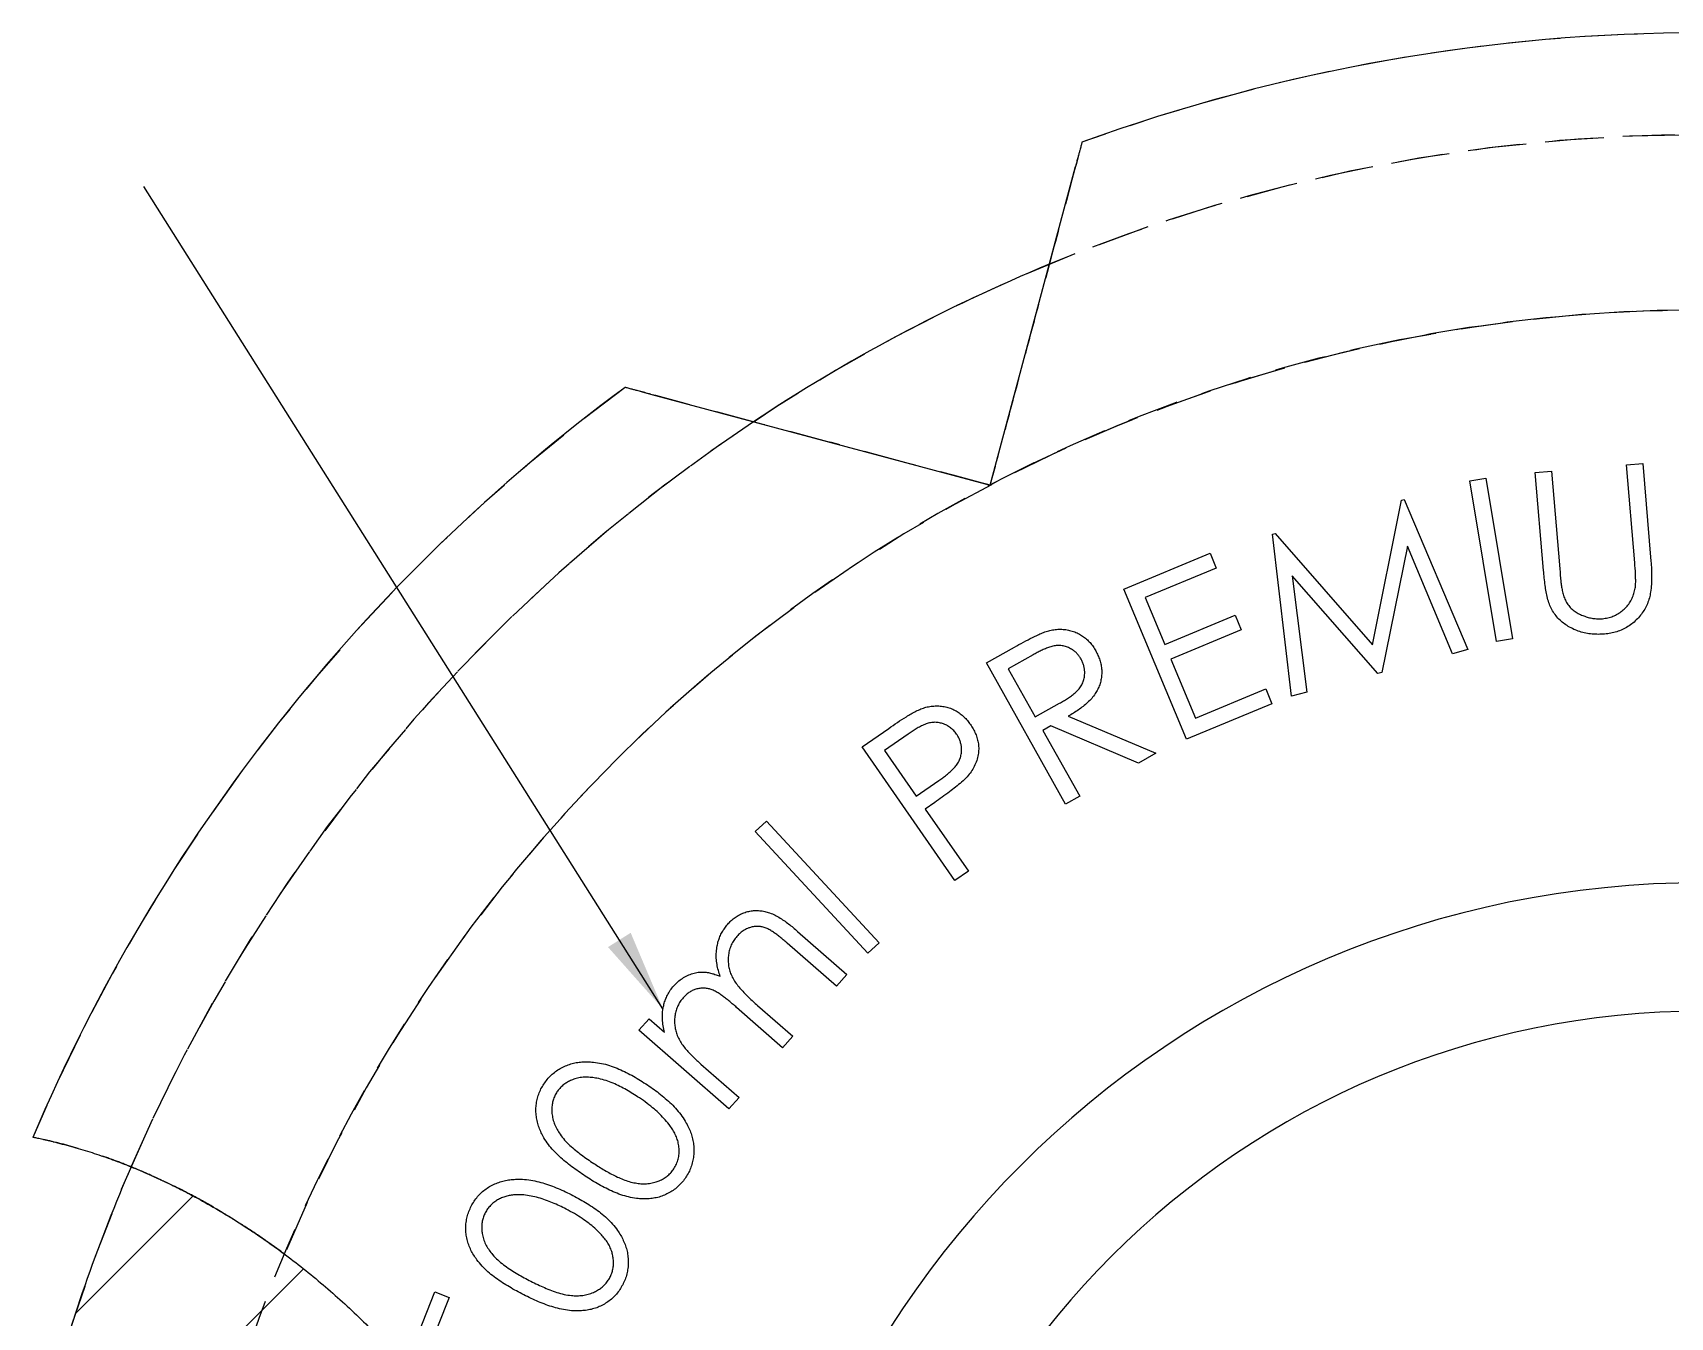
# Model space of a CAD drawing. Header units: millimetres. Extents: x 8 to 586, y 8 to 412.
# Drawn here: x 79.36 to 119.51, y 156.65 to 188.16 of the extents above; entities that cross this region are included whole.
import ezdxf

# ---------------------------------------------------------------- set-up
doc = ezdxf.new("R2010")
doc.units = ezdxf.units.MM
doc.linetypes.add('HIDDEN', pattern=[1.905, 1.27, -0.635])
for name, color, linetype in [('HATCH', 3, 'Continuous'), ('HIDDEN', 3, 'HIDDEN'), ('TEXT', 2, 'Continuous')]:
    doc.layers.add(name, color=color, linetype=linetype)
doc.layers.add('OUTLINE', color=7, linetype='Continuous', lineweight=25)
doc.dimstyles.new('SLDDIMSTYLE9', dxfattribs={"dimtxt": 0.18, "dimasz": 2, "dimexe": 0, "dimexo": 0.0625, "dimgap": 0, "dimtad": 0, "dimtih": 1, "dimtoh": 1, "dimdec": 0, "dimrnd": 1e-09, "dimzin": 0, "dimdsep": 46, "dimtxsty": 'Standard', "dimsah": 1, "dimcen": 0.09, "dimadec": 0, "dimazin": 0, "dimtfac": 2, "dimtdec": 0, "dimtofl": 0, "dimtmove": 0, "dimatfit": 3, "dimfxl": 0, "dimfrac": 2, "dimtolj": 1, "dimtzin": 0, "dimarcsym": 0})

msp = doc.modelspace()

# ---------------------------------------------------------------- hatches: boundary and pattern name
at = {"layer": 'HATCH'}
h = msp.add_hatch(dxfattribs=at)
h.set_pattern_fill('ANSI31', color=256, style=0)
edge = h.paths.add_edge_path(flags=0)
edge.add_arc((120.31357, 143.65845), 42, 156.599726, 164.641114)
edge.add_line((79.81357, 154.78275), (79.81357, 152.35845))
edge.add_line((79.81357, 152.35845), (85.31357, 152.35845))
edge.add_line((85.31357, 152.35845), (85.31357, 143.65845))
edge.add_line((85.31357, 143.65845), (93.17498, 143.65845))
edge.add_spline(control_points=[(93.17498, 143.65845), (93.01116, 147.43944), (90.53622, 154.61394), (84.54367, 159.21886), (81.76795, 160.33884)], knot_values=[0.68628077, 0.68628077, 0.68628077, 0.68628077, 0.80931484, 0.91000403, 0.91000403, 0.91000403, 0.91000403], weights=[1, 1, 1, 1, 1], degree=3, periodic=0)

# ---------------------------------------------------------------- linework, layer by layer
at = {"layer": 'HIDDEN'}
for radius, start, end in [(44.5, 69.988679, 110.011321), (42, 15.358886, 164.641114), (42, 67.562954, 112.437046), (37.7, 0, 180), (37.7, 13.342364, 157.314402), (37.7, 62.372887, 117.627113), (44.5, 126.439299, 156.979404), (42, 123.666014, 156.599726)]:
    msp.add_arc((120.31357, 143.65845), radius, start, end, dxfattribs=at)
for points, knots in [([(105.0063, 185.17652), (104.82638, 184.50505), (104.46654, 183.16213), (103.98441, 181.36275), (103.56104, 179.78275), (103.19705, 178.42431), (102.95335, 177.5148), (102.8315, 177.06005)], [0, 0, 0, 0, 0.24995652, 0.4999121, 0.66660759, 0.83330499, 1, 1, 1, 1]), ([(102.8315, 177.06005), (102.34684, 177.18992), (101.3775, 177.44965), (99.93094, 177.83725), (98.48899, 178.22363), (97.05189, 178.60869), (95.61885, 178.99268), (94.66711, 179.2477), (94.19124, 179.3752)], [0, 0, 0, 0, 0.16660935, 0.33322306, 0.49983398, 0.66655471, 0.83327828, 1, 1, 1, 1]), ([(85.53022, 158.19836), (85.3843, 158.30532), (85.09241, 158.51926), (84.64379, 158.82296), (84.18746, 159.11352), (83.72279, 159.38931), (83.25008, 159.65021), (82.76931, 159.89545), (82.28074, 160.12421), (81.81027, 160.32471), (81.35928, 160.49924), (80.92898, 160.65016), (80.49339, 160.78631), (80.05327, 160.90837), (79.75595, 160.97591), (79.60733, 161.00968)], [0, 0, 0, 0, 0.08177453, 0.16357727, 0.24537824, 0.32715044, 0.40895449, 0.49079335, 0.5726271, 0.65442495, 0.72351489, 0.79265299, 0.86179925, 0.9309224, 1, 1, 1, 1]), ([(82.22844, 160.144), (82.39017, 160.07045), (82.71523, 159.92261), (83.1952, 159.67895), (83.67185, 159.41852), (84.14379, 159.14036), (84.61168, 158.84416), (85.07554, 158.53138), (85.37835, 158.3096), (85.53022, 158.19836)], [0, 0, 0, 0, 0.13878181, 0.27893976, 0.42039091, 0.56304534, 0.70680857, 0.85294342, 1, 1, 1, 1])]:
    msp.add_open_spline(points, degree=3, knots=knots, dxfattribs=at)
at = {"layer": 'OUTLINE'}
for p, q in [((102.8315, 177.06005), (104.92696, 184.88044)), ((94.50175, 179.292), (102.8315, 177.06005)), ((118.43747, 177.55969), (118.83491, 177.59334)), ((118.6394, 175.15825), (118.43747, 177.55969)), ((118.83491, 177.59334), (119.03683, 175.1919)), ((114.59384, 177.16295), (114.98807, 177.22866)), ((115.24608, 173.22144), (114.59384, 177.16295)), ((114.98807, 177.22866), (115.64031, 173.28715)), ((116.2011, 177.37219), (116.59853, 177.40585)), ((116.40302, 174.97075), (116.2011, 177.37219)), ((116.59853, 177.40585), (116.80046, 175.0044)), ((112.2094, 173.14268), (112.92013, 176.69396)), ((112.92013, 176.69396), (112.98263, 176.70999)), ((112.98263, 176.70999), (114.54514, 173.02489)), ((109.75828, 175.85823), (109.82078, 175.87425)), ((109.82078, 175.87425), (112.2094, 173.14268)), ((110.22703, 171.88307), (109.75828, 175.85823)), ((113.06757, 175.56496), (112.43776, 172.4672)), ((114.16693, 172.92473), (113.06757, 175.56496)), ((106.11541, 174.51055), (108.22598, 175.38956)), ((108.22598, 175.38956), (108.37742, 175.02658)), ((108.37742, 175.02658), (106.63463, 174.30061)), ((110.23905, 174.8398), (110.59722, 171.98082)), ((112.34161, 172.44236), (110.23905, 174.8398)), ((107.64906, 170.82706), (106.11541, 174.51055)), ((106.63463, 174.30061), (107.1146, 173.14837)), ((107.1146, 173.14837), (108.84217, 173.86792)), ((108.84217, 173.86792), (108.99201, 173.50735)), ((108.99201, 173.50735), (107.26444, 172.78779)), ((102.74073, 172.7007), (103.43063, 173.08772)), ((115.64031, 173.28715), (115.24608, 173.22144)), ((104.68384, 169.23836), (102.74073, 172.7007)), ((103.88656, 172.89862), (103.27679, 172.55647)), ((107.26444, 172.78779), (107.8654, 171.34308)), ((114.54514, 173.02489), (114.16693, 172.92473)), ((103.27679, 172.55647), (103.93784, 171.37939)), ((112.43776, 172.4672), (112.34161, 172.44236)), ((107.8654, 171.34308), (109.59297, 172.06264)), ((109.59297, 172.06264), (109.74441, 171.69965)), ((110.59722, 171.98082), (110.22703, 171.88307)), ((103.93784, 171.37939), (104.5356, 171.70871)), ((109.74441, 171.69965), (107.64906, 170.82706)), ((99.69252, 170.63981), (100.34557, 171.09414)), ((104.32406, 171.15343), (104.12615, 171.04285)), ((106.4707, 170.24157), (104.32406, 171.15343)), ((104.75034, 171.39301), (106.89938, 170.48195)), ((100.82073, 170.95231), (100.2414, 170.54927)), ((104.12615, 171.04285), (105.02999, 169.43307)), ((101.97137, 167.36177), (99.69252, 170.63981)), ((100.2414, 170.54927), (101.01624, 169.43468)), ((106.89938, 170.48195), (106.4707, 170.24157)), ((101.01624, 169.43468), (101.57553, 169.81369)), ((101.47377, 169.27603), (101.2398, 169.11337)), ((101.2398, 169.11337), (102.29909, 167.58933)), ((105.02999, 169.43307), (104.68384, 169.23836)), ((97.07365, 168.56074), (97.3509, 168.81796)), ((97.3509, 168.81796), (100.11372, 165.83478)), ((99.83647, 165.57757), (97.07365, 168.56074)), ((102.29909, 167.58933), (101.97137, 167.36177)), ((98.11344, 166.11399), (99.31857, 165.05871)), ((100.11372, 165.83478), (99.83647, 165.57757)), ((99.06456, 164.76864), (97.85943, 165.82393)), ((99.31857, 165.05871), (99.06456, 164.76864)), ((97.74485, 163.26143), (96.61504, 164.25021)), ((97.12786, 164.29989), (97.99165, 163.54348)), ((94.22242, 163.69012), (94.46921, 163.97217)), ((94.46921, 163.97217), (94.85062, 163.63803)), ((96.42915, 161.75823), (94.22242, 163.69012)), ((97.99165, 163.54348), (97.74485, 163.26143)), ((95.74084, 162.85919), (96.67594, 162.04028)), ((96.67594, 162.04028), (96.42915, 161.75823)), ((88.5857, 155.67605), (89.2171, 157.2714)), ((89.56807, 157.13278), (89.04884, 155.82028)), ((89.2171, 157.2714), (89.56807, 157.13278))]:
    msp.add_line(p, q, dxfattribs=at)
for radius, start, end in [(44.5, 69.988679, 110.011321), (42, 112.437046, 123.666014), (44.5, 126.439299, 156.979404), (23.65, 0, 180), (20.5, 0, 180), (42, 156.599726, 164.641114)]:
    msp.add_arc((120.31357, 143.65845), radius, start, end, dxfattribs=at)
for points, knots in [([(105.08541, 185.47176), (105.08509, 185.47058), (105.08444, 185.46816), (105.0793, 185.44897), (105.07134, 185.41926), (105.06057, 185.37906), (105.04715, 185.32898), (105.03069, 185.26756), (105.01136, 185.1954), (104.98835, 185.10951), (104.96258, 185.01335), (104.94147, 184.93457), (104.92951, 184.88995), (104.92696, 184.88044)], [0, 0, 0, 0, 0.0822222, 0.16705535, 0.24934129, 0.33375583, 0.42164378, 0.51140295, 0.61449902, 0.71975551, 0.84162819, 0.96625579, 1, 1, 1, 1]), ([(94.50175, 179.292), (94.48811, 179.29566), (94.43069, 179.31104), (94.35092, 179.33242), (94.26492, 179.35546), (94.1918, 179.37506), (94.11256, 179.39628), (94.03792, 179.41629), (93.9776, 179.43245), (93.93232, 179.44458), (93.89941, 179.4534), (93.88379, 179.45758), (93.88236, 179.45797), (93.88186, 179.4581)], [0, 0, 0, 0, 0.04710637, 0.19828013, 0.27630889, 0.3543294, 0.46730124, 0.58316735, 0.67340319, 0.76600872, 0.85637941, 0.95035554, 1, 1, 1, 1]), ([(119.03683, 175.1919), (119.04143, 175.12916), (119.05062, 175.00367), (119.05538, 174.81493), (119.04979, 174.62615), (119.03122, 174.45175), (119.0012, 174.29254), (118.9538, 174.1516), (118.88833, 174.01811), (118.80402, 173.89448), (118.70643, 173.77992), (118.59643, 173.67555), (118.47357, 173.58662), (118.34041, 173.51387), (118.19824, 173.46111), (118.05112, 173.42406), (117.95078, 173.41298), (117.90062, 173.40745)], [0, 0, 0, 0, 0.07841236, 0.15683665, 0.23525832, 0.3136715, 0.37527023, 0.43684169, 0.49843164, 0.56002504, 0.62287741, 0.6857447, 0.74858158, 0.81142682, 0.87427371, 0.93714883, 1, 1, 1, 1]), ([(118.65142, 174.53245), (118.65573, 174.57125), (118.66437, 174.64886), (118.66205, 174.76605), (118.65685, 174.93591), (118.6466, 175.06653), (118.6394, 175.15825)], [0, 0, 0, 0, 0.18659639, 0.37327028, 0.55995416, 1, 1, 1, 1]), ([(116.54645, 174.13822), (116.52942, 174.18814), (116.49534, 174.28801), (116.46558, 174.44365), (116.43143, 174.67074), (116.41474, 174.847), (116.40302, 174.97075)], [0, 0, 0, 0, 0.186591215, 0.373267405, 0.559963664, 1, 1, 1, 1]), ([(116.80046, 175.0044), (116.80917, 174.90477), (116.8213, 174.76601), (116.84111, 174.58847), (116.85461, 174.51105), (116.86135, 174.47235)], [0, 0, 0, 0, 0.56004724, 0.78004888, 1, 1, 1, 1]), ([(116.86135, 174.47235), (116.87116, 174.43236), (116.89078, 174.35238), (116.93626, 174.23708), (116.99903, 174.13029), (117.07816, 174.03467), (117.17498, 173.95695), (117.28066, 173.89706), (117.39035, 173.85121), (117.50105, 173.81464), (117.61515, 173.79065), (117.73135, 173.77868), (117.80894, 173.78279), (117.84773, 173.78485)], [0, 0, 0, 0, 0.09334355, 0.18666976, 0.27999172, 0.37329408, 0.46659157, 0.55992519, 0.64794308, 0.73596016, 0.82397226, 0.91198954, 1, 1, 1, 1]), ([(117.84773, 173.78485), (117.89161, 173.79046), (117.9794, 173.80169), (118.10639, 173.84229), (118.22549, 173.9012), (118.33618, 173.97498), (118.43252, 174.0656), (118.51465, 174.16827), (118.57742, 174.28291), (118.62402, 174.40501), (118.64229, 174.48997), (118.65142, 174.53245)], [0, 0, 0, 0, 0.11196832, 0.22403556, 0.33600344, 0.44799973, 0.55997764, 0.66998014, 0.7799334, 0.88999318, 1, 1, 1, 1]), ([(117.90062, 173.40745), (117.84929, 173.40417), (117.74663, 173.39763), (117.59235, 173.40573), (117.43935, 173.42639), (117.28959, 173.46468), (117.14563, 173.52076), (117.01144, 173.59125), (116.88919, 173.67576), (116.77991, 173.77224), (116.68518, 173.88297), (116.60497, 174.00495), (116.56595, 174.0938), (116.54645, 174.13822)], [0, 0, 0, 0, 0.093345463, 0.186700604, 0.280038897, 0.373378698, 0.466704572, 0.560032018, 0.648034223, 0.736034686, 0.824010221, 0.912020376, 1, 1, 1, 1]), ([(103.43063, 173.08772), (103.504, 173.12844), (103.65073, 173.20986), (103.83844, 173.30808), (103.99355, 173.3819), (104.11327, 173.43749), (104.19664, 173.46553), (104.23833, 173.47955)], [0, 0, 0, 0, 0.28001317, 0.56002097, 0.70669613, 0.8533688, 1, 1, 1, 1]), ([(104.23833, 173.47955), (104.28013, 173.49064), (104.36375, 173.51282), (104.49307, 173.52663), (104.62299, 173.52641), (104.75157, 173.50743), (104.87709, 173.47392), (104.99446, 173.42409), (105.10268, 173.36151), (105.19877, 173.28535), (105.28443, 173.19789), (105.36037, 173.10168), (105.40187, 173.03148), (105.42262, 172.99637)], [0, 0, 0, 0, 0.0933174, 0.18667555, 0.28002441, 0.37332614, 0.46664781, 0.55997573, 0.64798387, 0.7359651, 0.82396919, 0.91198596, 1, 1, 1, 1]), ([(105.06204, 172.79445), (105.04739, 172.81841), (105.01808, 172.8663), (104.96403, 172.93125), (104.90164, 172.98805), (104.82488, 173.04186), (104.73243, 173.08791), (104.62449, 173.12074), (104.5122, 173.13121), (104.39975, 173.122), (104.29161, 173.09062), (104.18712, 173.04983), (104.08483, 173.00365), (103.9848, 172.95281), (103.91931, 172.91668), (103.88656, 172.89862)], [0, 0, 0, 0, 0.06253306, 0.12502597, 0.18757101, 0.25008494, 0.33340971, 0.41673097, 0.50003951, 0.58332337, 0.66662166, 0.74996057, 0.83330169, 0.91665203, 1, 1, 1, 1]), ([(104.5356, 171.70871), (104.56879, 171.72768), (104.63516, 171.76563), (104.7326, 171.82616), (104.82664, 171.89189), (104.91652, 171.96317), (104.99913, 172.04319), (105.06707, 172.13625), (105.11771, 172.2398), (105.14765, 172.35117), (105.15558, 172.45659), (105.14766, 172.55206), (105.13026, 172.63652), (105.10152, 172.71795), (105.0752, 172.76895), (105.06204, 172.79445)], [0, 0, 0, 0, 0.08334737, 0.16669433, 0.25003323, 0.33337632, 0.41666783, 0.49997848, 0.58329054, 0.66660706, 0.74991143, 0.81243679, 0.87497349, 0.93746969, 1, 1, 1, 1]), ([(105.42262, 172.99637), (105.44178, 172.95972), (105.48009, 172.88643), (105.52499, 172.77045), (105.5549, 172.64981), (105.57081, 172.52653), (105.57086, 172.40285), (105.55366, 172.2812), (105.52245, 172.16308), (105.47385, 172.05098), (105.40959, 171.93824), (105.32595, 171.82889), (105.22461, 171.72495), (105.11397, 171.63108), (104.99705, 171.54526), (104.87578, 171.4657), (104.79216, 171.41724), (104.75034, 171.39301)], [0, 0, 0, 0, 0.06274167, 0.12543633, 0.18818777, 0.25091923, 0.3136406, 0.37525882, 0.43687994, 0.49846522, 0.56012298, 0.63340698, 0.70669379, 0.78002268, 0.85334712, 0.92667318, 1, 1, 1, 1]), ([(100.34557, 171.09414), (100.41682, 171.14319), (100.55933, 171.24128), (100.74303, 171.3594), (100.89488, 171.4505), (101.01312, 171.5179), (101.0964, 171.55377), (101.13803, 171.5717)], [0, 0, 0, 0, 0.28001565, 0.56002197, 0.70670063, 0.85337, 1, 1, 1, 1]), ([(101.13803, 171.5717), (101.17846, 171.5859), (101.2593, 171.61429), (101.38586, 171.63873), (101.51422, 171.64728), (101.6428, 171.64039), (101.76923, 171.61627), (101.8896, 171.57795), (102.00086, 171.52344), (102.10191, 171.45617), (102.19352, 171.37667), (102.27696, 171.2885), (102.3243, 171.22303), (102.34797, 171.19029)], [0, 0, 0, 0, 0.09333441, 0.18666962, 0.2800173, 0.37332355, 0.46666155, 0.55998589, 0.64795087, 0.73596277, 0.82396601, 0.9119879, 1, 1, 1, 1]), ([(102.00903, 170.95472), (101.98716, 170.9836), (101.94341, 171.04139), (101.86104, 171.11304), (101.7692, 171.17149), (101.66858, 171.21335), (101.56265, 171.23874), (101.4538, 171.24539), (101.34197, 171.23087), (101.23194, 171.19347), (101.12451, 171.14144), (101.02026, 171.08329), (100.91956, 171.01918), (100.85367, 170.9746), (100.82073, 170.95231)], [0, 0, 0, 0, 0.08000214, 0.16003424, 0.24001092, 0.32003782, 0.40002679, 0.48003212, 0.56001968, 0.64795101, 0.73592862, 0.82394512, 0.91197695, 1, 1, 1, 1]), ([(102.34797, 171.19029), (102.37189, 171.15394), (102.41973, 171.08122), (102.47767, 170.96392), (102.52136, 170.84066), (102.54788, 170.71252), (102.55584, 170.58183), (102.54239, 170.44386), (102.50772, 170.30148), (102.44772, 170.15941), (102.36841, 170.02693), (102.30243, 169.94834), (102.26944, 169.90904)], [0, 0, 0, 0, 0.09334991, 0.18673802, 0.28008322, 0.3733862, 0.46672774, 0.56005249, 0.66998879, 0.77997994, 0.88998587, 1, 1, 1, 1]), ([(101.57553, 169.81369), (101.60712, 169.83598), (101.6703, 169.88057), (101.76247, 169.95106), (101.8511, 170.02594), (101.93585, 170.1052), (102.01226, 170.1929), (102.07297, 170.29235), (102.11508, 170.40114), (102.13464, 170.51612), (102.13391, 170.623), (102.11755, 170.71854), (102.09253, 170.80208), (102.05634, 170.8816), (102.0248, 170.93034), (102.00903, 170.95472)], [0, 0, 0, 0, 0.0833487, 0.16669232, 0.25003935, 0.33338974, 0.41668701, 0.49996776, 0.5832847, 0.66661142, 0.74991115, 0.81243504, 0.87497566, 0.93746595, 1, 1, 1, 1]), ([(102.26944, 169.90904), (102.22483, 169.86402), (102.13558, 169.77396), (101.98834, 169.6534), (101.76954, 169.48505), (101.59577, 169.36225), (101.47377, 169.27603)], [0, 0, 0, 0, 0.18660881, 0.37328593, 0.55997523, 1, 1, 1, 1]), ([(96.2152, 165.01223), (96.19913, 165.06028), (96.16699, 165.15634), (96.13291, 165.30473), (96.11612, 165.45604), (96.11701, 165.60833), (96.1353, 165.74858), (96.16628, 165.87529), (96.20656, 165.98791), (96.25819, 166.09582), (96.32293, 166.19652), (96.3729, 166.25848), (96.3979, 166.28947)], [0, 0, 0, 0, 0.112006041, 0.223959841, 0.335983836, 0.447961269, 0.559961799, 0.647970226, 0.735970367, 0.824036565, 0.911968219, 1, 1, 1, 1]), ([(96.3979, 166.28947), (96.42593, 166.31951), (96.48198, 166.37955), (96.57729, 166.45825), (96.68274, 166.52255), (96.79555, 166.57278), (96.91332, 166.60753), (97.03409, 166.62542), (97.15542, 166.62629), (97.27573, 166.61126), (97.40096, 166.58072), (97.52797, 166.52994), (97.65387, 166.45985), (97.77533, 166.38246), (97.89131, 166.2971), (98.00482, 166.2085), (98.07723, 166.14549), (98.11344, 166.11399)], [0, 0, 0, 0, 0.06273771, 0.12544072, 0.18818415, 0.25091221, 0.31364089, 0.37525125, 0.43686024, 0.49847057, 0.56009094, 0.63337867, 0.70669276, 0.78001751, 0.85334028, 0.92667195, 1, 1, 1, 1]), ([(97.85943, 165.82393), (97.83367, 165.84642), (97.78216, 165.89142), (97.70233, 165.95588), (97.62203, 166.01972), (97.53948, 166.08071), (97.45379, 166.13706), (97.36448, 166.18816), (97.27075, 166.2197), (97.17787, 166.23614), (97.08767, 166.23718), (96.99855, 166.22422), (96.90227, 166.19713), (96.80264, 166.14958), (96.70569, 166.07817), (96.6506, 166.02032), (96.62306, 165.9914)], [0, 0, 0, 0, 0.0714396, 0.14287599, 0.21431514, 0.28575538, 0.35717287, 0.42859252, 0.49997843, 0.56251854, 0.62500197, 0.68752677, 0.75004993, 0.83333897, 0.91666557, 1, 1, 1, 1]), ([(96.62306, 165.9914), (96.59696, 165.95885), (96.54478, 165.89378), (96.48425, 165.78369), (96.44134, 165.66588), (96.41636, 165.54302), (96.40711, 165.41808), (96.41436, 165.29295), (96.4387, 165.16997), (96.4814, 165.04589), (96.54293, 164.92303), (96.62654, 164.80689), (96.71771, 164.69699), (96.81486, 164.59225), (96.91662, 164.49205), (97.02094, 164.39453), (97.09222, 164.33144), (97.12786, 164.29989)], [0, 0, 0, 0, 0.06251209, 0.12499989, 0.1875201, 0.25001516, 0.31253786, 0.37503742, 0.43754817, 0.50005621, 0.57147243, 0.64287453, 0.71429045, 0.78571849, 0.857145, 0.92857228, 1, 1, 1, 1]), ([(95.07498, 164.77826), (95.10711, 164.81248), (95.17136, 164.88091), (95.28517, 164.96458), (95.40789, 165.03372), (95.53952, 165.08457), (95.66756, 165.11235), (95.7883, 165.12023), (95.89849, 165.10825), (96.00678, 165.08572), (96.11227, 165.05238), (96.18089, 165.02561), (96.2152, 165.01223)], [0, 0, 0, 0, 0.11199902, 0.22397815, 0.33597825, 0.44795608, 0.55991875, 0.64790956, 0.73593529, 0.82394548, 0.91197284, 1, 1, 1, 1]), ([(94.80895, 164.21255), (94.81708, 164.25111), (94.83332, 164.32817), (94.8691, 164.44106), (94.92016, 164.55549), (94.98707, 164.67012), (95.04567, 164.7422), (95.07498, 164.77826)], [0, 0, 0, 0, 0.18675675, 0.37322021, 0.56011481, 0.77997734, 1, 1, 1, 1]), ([(96.61504, 164.25021), (96.58757, 164.27403), (96.53261, 164.32166), (96.44886, 164.39155), (96.36424, 164.4604), (96.27717, 164.52614), (96.18813, 164.58918), (96.09528, 164.64654), (95.99979, 164.69031), (95.90232, 164.71445), (95.80695, 164.72382), (95.71132, 164.71752), (95.61771, 164.69694), (95.52858, 164.66178), (95.44531, 164.61444), (95.37042, 164.55455), (95.32678, 164.50818), (95.30495, 164.48499)], [0, 0, 0, 0, 0.07143141, 0.14286113, 0.21429328, 0.28572238, 0.35715413, 0.4285547, 0.49992636, 0.56247041, 0.62494566, 0.68746818, 0.74995846, 0.81247686, 0.87498746, 0.93748361, 1, 1, 1, 1]), ([(95.30495, 164.48499), (95.28002, 164.45414), (95.23018, 164.39248), (95.17276, 164.28777), (95.13119, 164.17616), (95.10541, 164.05986), (95.09369, 163.94141), (95.09637, 163.82233), (95.11498, 163.70467), (95.15003, 163.58497), (95.20242, 163.46547), (95.27358, 163.34954), (95.35643, 163.24187), (95.44659, 163.14038), (95.54047, 163.04231), (95.63983, 162.94981), (95.70717, 162.88939), (95.74084, 162.85919)], [0, 0, 0, 0, 0.062514069, 0.124996562, 0.187524217, 0.250014943, 0.312543694, 0.375044385, 0.437554492, 0.500070022, 0.571494626, 0.642890292, 0.714301132, 0.785725933, 0.857149829, 0.928574735, 1, 1, 1, 1]), ([(94.85062, 163.63803), (94.83889, 163.69086), (94.81543, 163.79652), (94.79702, 163.94634), (94.79395, 164.08579), (94.80395, 164.1703), (94.80895, 164.21255)], [0, 0, 0, 0, 0.28000048, 0.55999483, 0.78000164, 1, 1, 1, 1]), ([(91.89022, 162.36987), (91.91688, 162.40828), (91.97018, 162.48509), (92.0675, 162.58647), (92.17405, 162.67769), (92.29159, 162.75459), (92.41737, 162.81681), (92.54922, 162.86493), (92.68586, 162.89712), (92.82513, 162.91396), (92.96539, 162.91756), (93.12517, 162.90575), (93.30364, 162.87962), (93.49747, 162.82837), (93.68533, 162.75882), (93.86768, 162.67613), (94.04559, 162.58435), (94.21876, 162.48387), (94.33093, 162.4116), (94.38702, 162.37547)], [0, 0, 0, 0, 0.05000366, 0.09998904, 0.1499777, 0.19997441, 0.24996979, 0.2999643, 0.34995947, 0.39995755, 0.44995816, 0.49996648, 0.57138535, 0.64280956, 0.714239, 0.78568199, 0.85711493, 0.9285587, 1, 1, 1, 1]), ([(92.90064, 160.11265), (92.84546, 160.14933), (92.73511, 160.22269), (92.57492, 160.34038), (92.41809, 160.46256), (92.26896, 160.59404), (92.1269, 160.73324), (91.99912, 160.8859), (91.89995, 161.03515), (91.82475, 161.17539), (91.77048, 161.30368), (91.72882, 161.43668), (91.70332, 161.5737), (91.69287, 161.71271), (91.7002, 161.85189), (91.72207, 161.98959), (91.76259, 162.12294), (91.81684, 162.25151), (91.86576, 162.33041), (91.89022, 162.36987)], [0, 0, 0, 0, 0.07144228, 0.14288591, 0.21432544, 0.28576471, 0.3571998, 0.42862271, 0.50004574, 0.55004426, 0.60004667, 0.65005396, 0.70003916, 0.75003879, 0.80002629, 0.85002768, 0.90000841, 0.95000668, 1, 1, 1, 1]), ([(94.1891, 162.05897), (94.13764, 162.09204), (94.03471, 162.15819), (93.87555, 162.24965), (93.71237, 162.33373), (93.54449, 162.40801), (93.37161, 162.47027), (93.20781, 162.50963), (93.05653, 162.5331), (92.91884, 162.53897), (92.7811, 162.53021), (92.65568, 162.4998), (92.54447, 162.45616), (92.44699, 162.40424), (92.35695, 162.34035), (92.27693, 162.26376), (92.23388, 162.20417), (92.21234, 162.17435)], [0, 0, 0, 0, 0.08334067, 0.16668479, 0.25002174, 0.33334579, 0.41667584, 0.50000165, 0.56248591, 0.62498321, 0.68745213, 0.74989611, 0.79993006, 0.8499265, 0.89999475, 0.94996389, 1, 1, 1, 1]), ([(94.38702, 162.37547), (94.44236, 162.33829), (94.55306, 162.26391), (94.71393, 162.1449), (94.86908, 162.01859), (95.01816, 161.88501), (95.15562, 161.73943), (95.28038, 161.58272), (95.37584, 161.42973), (95.44886, 161.28718), (95.50046, 161.15684), (95.54089, 161.02253), (95.56398, 160.88414), (95.5728, 160.74415), (95.56425, 160.60415), (95.54127, 160.46572), (95.50018, 160.33161), (95.4453, 160.20232), (95.39629, 160.12278), (95.37179, 160.08301)], [0, 0, 0, 0, 0.07144164, 0.14288492, 0.21432078, 0.28576321, 0.35719697, 0.42861545, 0.5000262, 0.55003639, 0.60003753, 0.65004069, 0.70003268, 0.75002591, 0.80002326, 0.85000956, 0.90000773, 0.95001175, 1, 1, 1, 1]), ([(92.21234, 162.17435), (92.19339, 162.14281), (92.15553, 162.07977), (92.11658, 161.97602), (92.09332, 161.86808), (92.08343, 161.75802), (92.0877, 161.63851), (92.10824, 161.51111), (92.15194, 161.37998), (92.21203, 161.25574), (92.29313, 161.12577), (92.39746, 160.9932), (92.52732, 160.86307), (92.66669, 160.74349), (92.81127, 160.63032), (92.96036, 160.52316), (93.0621, 160.45515), (93.11298, 160.42115)], [0, 0, 0, 0, 0.05003138, 0.09998248, 0.15004814, 0.20003047, 0.25006256, 0.31256132, 0.37507015, 0.43757983, 0.50008845, 0.58338742, 0.66670716, 0.75002743, 0.83334459, 0.91667399, 1, 1, 1, 1]), ([(94.95993, 161.37628), (94.91943, 161.42633), (94.83842, 161.52645), (94.7013, 161.66278), (94.54833, 161.79867), (94.3775, 161.93131), (94.2519, 162.01641), (94.1891, 162.05897)], [0, 0, 0, 0, 0.18664228, 0.37330951, 0.55998916, 0.77998736, 1, 1, 1, 1]), ([(79.85517, 160.95349), (79.8274, 160.96004), (79.77104, 160.97332), (79.68906, 160.99185), (79.61095, 161.00898), (79.54045, 161.02395), (79.47839, 161.03676), (79.42797, 161.0469), (79.39, 161.05438), (79.363, 161.05962), (79.35933, 161.06033), (79.35735, 161.06071)], [0, 0, 0, 0, 0.108055754, 0.219242942, 0.32730327, 0.438514719, 0.546134412, 0.656976272, 0.76281854, 0.871858733, 1, 1, 1, 1]), ([(95.07932, 160.29054), (95.10167, 160.32816), (95.14637, 160.40341), (95.18722, 160.52893), (95.2073, 160.65871), (95.20905, 160.7901), (95.19087, 160.91947), (95.15384, 161.04381), (95.10163, 161.16164), (95.03626, 161.27272), (94.98537, 161.34176), (94.95993, 161.37628)], [0, 0, 0, 0, 0.11202344, 0.2240476, 0.33607455, 0.448109, 0.56001996, 0.66999943, 0.77998797, 0.8900109, 1, 1, 1, 1]), ([(79.85517, 160.95349), (80.00522, 160.91605), (80.30703, 160.84074), (80.75659, 160.70593), (81.20641, 160.55493), (81.6555, 160.38652), (82.10338, 160.20155), (82.57637, 159.98816), (83.07294, 159.74346), (83.59117, 159.46461), (84.10411, 159.16509), (84.61467, 158.8431), (85.12164, 158.49883), (85.62377, 158.13248), (86.11626, 157.7473), (86.5981, 157.34399), (87.06824, 156.92325), (87.5169, 156.49416), (87.94401, 156.05843), (88.34958, 155.61765), (88.74116, 155.16381), (89.11791, 154.69752), (89.47894, 154.21925), (89.8239, 153.72974), (90.15268, 153.22977), (90.46519, 152.72003), (90.76132, 152.20124), (91.03931, 151.67724), (91.29941, 151.1489), (91.54185, 150.61705), (91.76812, 150.07917), (91.99064, 149.50354), (92.20577, 148.88971), (92.40952, 148.23753), (92.59019, 147.58104), (92.74764, 146.92133), (92.88087, 146.26342), (92.99037, 145.60846), (93.07589, 144.95751), (93.1401, 144.30774), (93.16337, 143.87444), (93.17498, 143.65845)], [0, 0, 0, 0, 0.01989001, 0.04000804, 0.06035113, 0.08091396, 0.10169004, 0.12267117, 0.14764936, 0.17288262, 0.19835249, 0.22403902, 0.25051105, 0.2771645, 0.30397571, 0.33092047, 0.35797491, 0.38511515, 0.41076234, 0.43644614, 0.46214871, 0.4878527, 0.51354317, 0.53921528, 0.56486855, 0.59050149, 0.61611129, 0.64169435, 0.66678992, 0.6918499, 0.71686837, 0.74183886, 0.77122234, 0.8005172, 0.82971076, 0.85878994, 0.88774158, 0.91603943, 0.94418942, 0.97217993, 1, 1, 1, 1]), ([(93.11298, 160.42115), (93.15688, 160.39246), (93.24467, 160.33509), (93.37974, 160.2544), (93.51633, 160.17633), (93.65631, 160.10441), (93.79981, 160.03984), (93.94724, 159.98451), (94.09353, 159.94701), (94.23623, 159.92528), (94.37404, 159.919), (94.51154, 159.93227), (94.63636, 159.96433), (94.74786, 160.00737), (94.84485, 160.06034), (94.93439, 160.12484), (95.01477, 160.20107), (95.05779, 160.2607), (95.07932, 160.29054)], [0, 0, 0, 0, 0.07143499, 0.14286875, 0.21430326, 0.28573166, 0.35716882, 0.42858745, 0.49999408, 0.56247101, 0.62495759, 0.68744689, 0.74990394, 0.79994201, 0.84992045, 0.90000883, 0.94995975, 1, 1, 1, 1]), ([(90.10939, 159.37311), (90.13231, 159.41406), (90.17814, 159.49598), (90.26332, 159.60844), (90.36054, 159.71056), (90.47063, 159.79863), (90.58918, 159.87488), (90.71663, 159.93521), (90.84968, 159.98158), (90.98703, 160.01327), (91.1269, 160.03009), (91.28766, 160.03635), (91.46864, 160.02762), (91.66752, 159.99639), (91.86233, 159.94621), (92.05319, 159.88288), (92.24018, 159.80899), (92.42358, 159.72658), (92.54318, 159.66615), (92.60298, 159.63593)], [0, 0, 0, 0, 0.04999335, 0.099994786, 0.14998414, 0.199977539, 0.249968737, 0.299963623, 0.349963316, 0.399959047, 0.449961879, 0.499962787, 0.571391735, 0.642803746, 0.714238976, 0.785681017, 0.857114765, 0.928558341, 1, 1, 1, 1]), ([(95.37179, 160.08301), (95.34516, 160.04507), (95.2919, 159.96921), (95.19645, 159.86758), (95.08933, 159.77876), (94.9728, 159.70244), (94.84717, 159.6425), (94.71632, 159.59498), (94.58013, 159.56574), (94.44175, 159.55136), (94.3026, 159.55061), (94.14427, 159.56421), (93.96802, 159.59529), (93.77737, 159.6517), (93.59285, 159.72527), (93.41323, 159.80995), (93.23849, 159.90423), (93.06727, 160.00476), (92.95618, 160.07669), (92.90064, 160.11265)], [0, 0, 0, 0, 0.05000202, 0.0999911, 0.14998186, 0.19997227, 0.24997579, 0.29996482, 0.34995247, 0.39995666, 0.44995761, 0.49996026, 0.5713801, 0.64280304, 0.71423697, 0.7856758, 0.85711555, 0.92855744, 1, 1, 1, 1]), ([(92.43792, 159.3002), (92.38312, 159.32791), (92.27353, 159.38335), (92.10493, 159.45772), (91.93363, 159.5256), (91.75807, 159.58183), (91.57888, 159.62507), (91.42059, 159.64808), (91.28558, 159.65462), (91.17498, 159.65214), (91.06503, 159.63957), (90.95683, 159.61599), (90.85274, 159.5778), (90.75462, 159.52641), (90.66276, 159.46439), (90.57949, 159.39123), (90.5078, 159.30626), (90.47083, 159.2424), (90.45234, 159.21045)], [0, 0, 0, 0, 0.08333399, 0.16667306, 0.25000388, 0.33332807, 0.41665239, 0.4999636, 0.54996404, 0.5999618, 0.64995523, 0.69994996, 0.74991483, 0.79994179, 0.84994208, 0.89999958, 0.94997034, 1, 1, 1, 1]), ([(92.60298, 159.63593), (92.66217, 159.60462), (92.78055, 159.54199), (92.95343, 159.43959), (93.12177, 159.32987), (93.28322, 159.21023), (93.43721, 159.08095), (93.57704, 158.93626), (93.68843, 158.79351), (93.77557, 158.65832), (93.84057, 158.53345), (93.89454, 158.40341), (93.93324, 158.26788), (93.95471, 158.12871), (93.96267, 157.98805), (93.95196, 157.84754), (93.92683, 157.70899), (93.88412, 157.5745), (93.8436, 157.48992), (93.82334, 157.44763)], [0, 0, 0, 0, 0.07144058, 0.14288464, 0.21431781, 0.28575742, 0.35718601, 0.42861158, 0.50003267, 0.55003537, 0.60003596, 0.65004154, 0.70003138, 0.7500201, 0.80002234, 0.85001204, 0.90000788, 0.95000887, 1, 1, 1, 1]), ([(91.35218, 157.22247), (91.29335, 157.25353), (91.17568, 157.31566), (91.00283, 157.41558), (90.8346, 157.52303), (90.67056, 157.63686), (90.51531, 157.76259), (90.37165, 157.90156), (90.25731, 158.04055), (90.16775, 158.17291), (90.10054, 158.29558), (90.04491, 158.424), (90.00553, 158.55837), (89.9817, 158.69623), (89.97235, 158.83594), (89.98208, 158.97565), (90.00708, 159.11329), (90.04857, 159.24721), (90.08912, 159.33114), (90.10939, 159.37311)], [0, 0, 0, 0, 0.07144307, 0.14288415, 0.2143259, 0.28576397, 0.35719669, 0.42862253, 0.50004204, 0.5500415, 0.60004392, 0.65004751, 0.70003402, 0.75002897, 0.80002681, 0.85002298, 0.90001009, 0.94999961, 1, 1, 1, 1]), ([(90.45234, 159.21045), (90.4367, 159.17697), (90.40544, 159.11007), (90.3775, 159.00238), (90.36513, 158.89219), (90.36692, 158.78128), (90.38249, 158.66226), (90.41735, 158.53753), (90.47378, 158.41096), (90.54611, 158.29278), (90.64128, 158.172), (90.75887, 158.05018), (90.90229, 157.93403), (91.05316, 157.82802), (91.20977, 157.73075), (91.36911, 157.63801), (91.47802, 157.58107), (91.53247, 157.5526)], [0, 0, 0, 0, 0.05004421, 0.10000232, 0.15008974, 0.20007114, 0.25011617, 0.31255469, 0.37502507, 0.43752539, 0.5000099, 0.5833055, 0.66662528, 0.74996278, 0.83330866, 0.91665415, 1, 1, 1, 1]), ([(93.27846, 158.69683), (93.23269, 158.74254), (93.14114, 158.83397), (92.99126, 158.95762), (92.82335, 159.07634), (92.63947, 159.1921), (92.5051, 159.26416), (92.43792, 159.3002)], [0, 0, 0, 0, 0.18664937, 0.37331267, 0.55998624, 0.77998965, 1, 1, 1, 1]), ([(93.51003, 157.62552), (93.5254, 157.6587), (93.55612, 157.72504), (93.58542, 157.83121), (93.59794, 157.94039), (93.59659, 158.05019), (93.58313, 158.15915), (93.55372, 158.27171), (93.50678, 158.38532), (93.44227, 158.4974), (93.36608, 158.60196), (93.30766, 158.66521), (93.27846, 158.69683)], [0, 0, 0, 0, 0.09339147, 0.18667651, 0.28010373, 0.37345585, 0.46683139, 0.56009991, 0.67003707, 0.78003099, 0.89003166, 1, 1, 1, 1]), ([(93.82334, 157.44763), (93.80055, 157.40705), (93.75497, 157.32588), (93.67083, 157.21403), (93.57371, 157.11339), (93.46425, 157.0263), (93.34557, 156.95245), (93.21924, 156.89249), (93.08655, 156.84828), (92.94959, 156.82027), (92.81068, 156.80542), (92.65109, 156.80194), (92.47184, 156.81579), (92.27562, 156.85252), (92.08349, 156.90632), (91.89545, 156.97282), (91.71097, 157.04856), (91.53003, 157.13237), (91.41146, 157.19244), (91.35218, 157.22247)], [0, 0, 0, 0, 0.04999383, 0.09999372, 0.14999108, 0.19997403, 0.24997574, 0.29996431, 0.34995891, 0.39995527, 0.44995883, 0.49996048, 0.57138276, 0.64280322, 0.7142341, 0.78567796, 0.85711496, 0.92855813, 1, 1, 1, 1]), ([(91.53247, 157.5526), (91.58714, 157.52455), (91.6965, 157.46845), (91.8643, 157.39211), (92.03358, 157.31899), (92.20761, 157.258), (92.38476, 157.20631), (92.55212, 157.17998), (92.70574, 157.17255), (92.84391, 157.1819), (92.98015, 157.208), (93.10135, 157.25365), (93.20808, 157.30853), (93.29968, 157.37116), (93.38277, 157.44462), (93.45432, 157.52978), (93.49145, 157.59359), (93.51003, 157.62552)], [0, 0, 0, 0, 0.08334009, 0.16668354, 0.2500239, 0.3333545, 0.41668785, 0.49998961, 0.56247057, 0.62496098, 0.6874312, 0.7498992, 0.79992348, 0.84993168, 0.89999303, 0.9499664, 1, 1, 1, 1])]:
    msp.add_open_spline(points, degree=3, knots=knots, dxfattribs=at)

# ---------------------------------------------------------------- leaders
at = {"layer": 'TEXT'}
msp.add_leader([(94.80895, 164.21255), (82.07895, 184.38309)], dimstyle='SLDDIMSTYLE9', dxfattribs=at)

doc.saveas('drawing.dxf')
